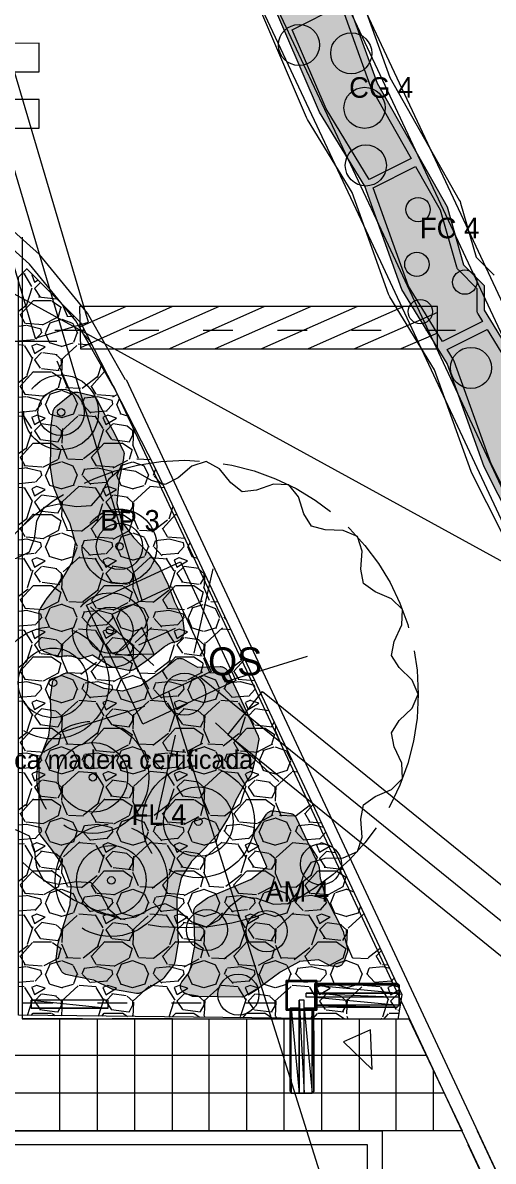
# Model space of a CAD drawing. Header units: metres. Extents: x 1 to 213, y 1 to 147.
# Drawn here: x 90.27 to 95.3, y 90.21 to 102.38 of the extents above; entities that cross this region are included whole.
import ezdxf

# ---------------------------------------------------------------- set-up
doc = ezdxf.new("R2010")
doc.units = ezdxf.units.M
doc.linetypes.add('DASHED', pattern=[1.524, 1.27, -0.254])
doc.layers.get('0').update_dxf_attribs({"lineweight": 0, "plot": 0})
for name, color, linetype, lineweight, plot in [('00-BASE-ARQUITECTURA', 8, 'Continuous', 0, False), ('PJ-ARBOLES', 94, 'Continuous', 0, False), ('PJ-ARBUSTOS', 82, 'Continuous', 0, False), ('PJ-COPA-ADULTA', 8, 'DASHED', 0, False), ('PJ-CUBRESUELOS', 150, 'Continuous', 0, False), ('PJ-ETIQUETAS', 7, 'Continuous', 0, False), ('PJ-GRAVILLA', 42, 'Continuous', 0, False), ('PJ-HERBACEAS', 212, 'Continuous', 0, False), ('PJ-LIMITE-JARDIN', 7, 'Continuous', 0, False), ('PJ-MASAS', 92, 'Continuous', 0, False), ('PJ-MASAS-RELLENO', 92, 'Continuous', 0, False), ('PJ-MOBILIARIO', 34, 'Continuous', 0, False), ('PJ-RIEGO-SECTORES', 5, 'Continuous', 0, False), ('PJ-SECANO', 30, 'Continuous', 0, False)]:
    doc.layers.add(name, color=color, linetype=linetype, lineweight=lineweight, plot=plot)

# ---------------------------------------------------------------- blocks, each defined once
blk = doc.blocks.new('PJ_CG')
blk.add_circle((0, 0), 0.22)
for tag, p, height in [('CODIGO', (0.15, 0.15), 0.2), ('ESPECIE', (0.15, -0.1), 0.15), ('ZONA', (0.15, -0.3), 0.15)]:
    blk.add_attdef(tag, p, '', height=height)
blk = doc.blocks.new('PJ_FC')
blk.add_circle((0, 0), 0.13)
for tag, p, height in [('CODIGO', (0.15, 0.15), 0.2), ('ESPECIE', (0.15, -0.1), 0.15), ('ZONA', (0.15, -0.3), 0.15)]:
    blk.add_attdef(tag, p, '', height=height)
blk = doc.blocks.new('PJ_AM')
blk.add_circle((0, 0), 0.22)
for tag, p, height in [('CODIGO', (0.15, 0.15), 0.2), ('ESPECIE', (0.15, -0.1), 0.15), ('ZONA', (0.15, -0.3), 0.15)]:
    blk.add_attdef(tag, p, '', height=height)
blk = doc.blocks.new('PJ_QS')
for p, q in [((0.1, 0.439), (0.305, 1.341)), ((-0.33, 0.306), (-1.009, 0.934)), ((0.43, 0.133), (1.314, 0.406)), ((-0.43, -0.133), (-1.314, -0.406)), ((0.33, -0.306), (1.009, -0.934)), ((-0.1, -0.439), (-0.305, -1.341))]:
    blk.add_line(p, q)
blk.add_lwpolyline([(2.5, 0), (2.433, 0.15), (2.295, 0.284), (2.212, 0.413), (2.243, 0.564), (2.323, 0.739), (2.331, 0.903), (2.214, 1.019), (2.037, 1.094), (1.913, 1.184), (1.887, 1.336), (1.899, 1.528), (1.848, 1.684), (1.697, 1.75), (1.505, 1.756), (1.356, 1.796), (1.277, 1.928), (1.219, 2.111), (1.114, 2.238), (0.95, 2.245), (0.769, 2.181), (0.616, 2.164), (0.495, 2.259), (0.374, 2.409), (0.231, 2.489), (0.075, 2.436), (-0.071, 2.311), (-0.208, 2.24), (-0.355, 2.285), (-0.521, 2.381), (-0.684, 2.405), (-0.81, 2.299), (-0.901, 2.13), (-1.003, 2.014), (-1.156, 2.003), (-1.346, 2.032), (-1.507, 1.995), (-1.586, 1.851), (-1.61, 1.66), (-1.663, 1.516), (-1.802, 1.45), (-1.989, 1.408), (-2.126, 1.316), (-2.147, 1.153), (-2.101, 0.967), (-2.098, 0.813), (-2.204, 0.701), (-2.364, 0.595), (-2.457, 0.459), (-2.419, 0.3), (-2.308, 0.142), (-2.25, 0), (-2.308, -0.142), (-2.419, -0.3), (-2.457, -0.459), (-2.364, -0.595), (-2.204, -0.701), (-2.098, -0.813), (-2.101, -0.967), (-2.147, -1.153), (-2.126, -1.316), (-1.989, -1.408), (-1.802, -1.45), (-1.663, -1.516), (-1.61, -1.66), (-1.586, -1.851), (-1.507, -1.995), (-1.346, -2.032), (-1.156, -2.003), (-1.003, -2.014), (-0.901, -2.13), (-0.81, -2.299), (-0.684, -2.405), (-0.521, -2.381), (-0.355, -2.285), (-0.208, -2.24), (-0.071, -2.311), (0.075, -2.436), (0.231, -2.489), (0.374, -2.409), (0.495, -2.259), (0.616, -2.164), (0.769, -2.181), (0.95, -2.245), (1.114, -2.238), (1.219, -2.111), (1.277, -1.928), (1.356, -1.796), (1.505, -1.756), (1.697, -1.75), (1.848, -1.684), (1.899, -1.528), (1.887, -1.336), (1.913, -1.184), (2.037, -1.094), (2.214, -1.019), (2.331, -0.903), (2.323, -0.739), (2.243, -0.564), (2.212, -0.413), (2.295, -0.284), (2.433, -0.15), (2.5, 0)], close=True)
blk.add_circle((0, 0), 0.225)
for tag, p, height in [('CODIGO', (0.15, 0.15), 0.2), ('ESPECIE', (0.15, -0.1), 0.15), ('ZONA', (0.15, -0.3), 0.15)]:
    blk.add_attdef(tag, p, '', height=height)
blk = doc.blocks.new('PJ_FL')
for radius in [0.372, 0.04]:
    blk.add_circle((0, 0), radius)
for tag, p, height in [('CODIGO', (0.15, 0.15), 0.2), ('ESPECIE', (0.15, -0.1), 0.15), ('ZONA', (0.15, -0.3), 0.15)]:
    blk.add_attdef(tag, p, '', height=height)
blk = doc.blocks.new('PJ_BP')
for radius in [0.248, 0.04]:
    blk.add_circle((0, 0), radius)
for tag, p, height in [('CODIGO', (0.15, 0.15), 0.2), ('ESPECIE', (0.15, -0.1), 0.15), ('ZONA', (0.15, -0.3), 0.15)]:
    blk.add_attdef(tag, p, '', height=height)

msp = doc.modelspace()

# ---------------------------------------------------------------- hatches: boundary and pattern name
at = {"layer": 'PJ-GRAVILLA'}
h = msp.add_hatch(dxfattribs=at)
h.set_pattern_fill('GRAVEL', scale=0.03)
h.paths.add_polyline_path([(90.399, 107.685), (91.413, 106.759), (92.031, 105.966), (93.089, 104.069), (93.177, 103.628), (93.662, 102.835), (94.059, 101.732), (94.809, 100.409), (94.985, 99.792), (95.206, 99.571), (95.206, 99.307), (95.691, 98.513), (96.97, 95.559), (97.234, 95.206), (97.234, 94.985), (98.381, 92.781), (98.998, 91.237), (99.66, 90.002), (99.66, 89.782), (99.924, 89.473), (100.012, 89.076), (99.704, 88.768), (99.263, 88.988), (99.263, 89.209), (98.381, 90.84), (98.381, 91.105), (97.896, 91.899), (97.499, 92.957), (96.837, 94.192), (96.837, 94.412), (95.206, 97.631), (94.809, 98.734), (94.324, 99.527), (93.927, 100.63), (93.442, 101.424), (92.516, 103.584), (91.943, 104.158), (91.546, 104.29), (91.193, 104.643), (90.928, 104.687), (90.355, 105.084), (90.399, 107.685)])
h = msp.add_hatch(dxfattribs=at)
h.set_pattern_fill('GRAVEL', scale=0.03)
h.paths.add_polyline_path([(90.311, 99.748), (90.884, 99.175), (91.678, 97.631), (94.324, 91.987), (94.28, 91.722), (90.223, 91.766), (90.223, 99.66), (90.311, 99.748)])
at = {"layer": 'PJ-MASAS-RELLENO'}
for points in [[(93.984, 101.705), (93.987, 101.699), (93.99, 101.693), (94.423, 100.929), (93.976, 100.703), (93.513, 101.46), (93.152, 102.303), (93.674, 102.567), (93.984, 101.705)], [(94.735, 100.378), (94.908, 99.77), (94.911, 99.762), (94.914, 99.755), (94.919, 99.748), (94.923, 99.741), (94.929, 99.735), (95.126, 99.538), (95.126, 99.307), (95.126, 99.3), (95.127, 99.292), (95.129, 99.285), (95.131, 99.278), (95.134, 99.272), (95.138, 99.265), (95.186, 99.186), (94.759, 98.969), (94.396, 99.562), (94.018, 100.612), (94.472, 100.842), (94.735, 100.378)], [(95.62, 98.476), (96.046, 97.491), (95.505, 97.218), (95.279, 97.663), (94.884, 98.761), (94.881, 98.768), (94.877, 98.775), (94.811, 98.884), (95.239, 99.1), (95.62, 98.476)], [(90.443, 96.072), (90.443, 96.08), (90.444, 96.088), (90.446, 96.095), (90.449, 96.103), (90.452, 96.11), (90.456, 96.116), (90.515, 96.206), (90.519, 96.212), (90.678, 96.41), (90.681, 96.414), (90.799, 96.613), (90.8, 96.615), (90.8, 96.617), (90.831, 96.816), (90.831, 96.818), (90.83, 96.82), (90.774, 97.019), (90.774, 97.021), (90.773, 97.023), (90.676, 97.222), (90.674, 97.227), (90.598, 97.419), (90.595, 97.427), (90.593, 97.436), (90.564, 97.623), (90.563, 97.63), (90.563, 97.638), (90.569, 97.833), (90.569, 97.834), (90.568, 98.031), (90.569, 98.042), (90.593, 98.223), (90.594, 98.23), (90.596, 98.237), (90.599, 98.244), (90.602, 98.251), (90.606, 98.257), (90.611, 98.263), (90.616, 98.269), (90.622, 98.274), (90.789, 98.412), (90.796, 98.416), (90.803, 98.421), (90.81, 98.424), (90.818, 98.427), (90.826, 98.428), (90.834, 98.429), (90.842, 98.43), (90.85, 98.429), (90.858, 98.428), (91.007, 98.393), (91.015, 98.391), (91.022, 98.388), (91.029, 98.385), (91.035, 98.38), (91.041, 98.376), (91.047, 98.37), (91.052, 98.365), (91.056, 98.358), (91.06, 98.352), (91.342, 97.804), (91.345, 97.797), (91.348, 97.789), (91.35, 97.782), (91.351, 97.774), (91.351, 97.766), (91.35, 97.758), (91.347, 97.728), (91.346, 97.721), (91.296, 97.473), (91.295, 97.469), (91.274, 97.24), (91.274, 97.238), (91.274, 97.237), (91.328, 97.042), (91.329, 97.04), (91.33, 97.038), (91.451, 96.876), (91.455, 96.872), (91.6, 96.723), (91.606, 96.716), (91.727, 96.563), (91.732, 96.556), (91.736, 96.548), (91.82, 96.377), (91.823, 96.37), (91.892, 96.185), (91.894, 96.181), (91.967, 96.037), (91.97, 96.031), (91.973, 96.024), (91.974, 96.018), (91.976, 96.011), (91.993, 95.873), (91.994, 95.865), (91.993, 95.857), (91.992, 95.849), (91.991, 95.841), (91.988, 95.833), (91.985, 95.826), (91.981, 95.819), (91.976, 95.813), (91.957, 95.788), (91.951, 95.782), (91.945, 95.777), (91.939, 95.772), (91.932, 95.768), (91.924, 95.764), (91.917, 95.762), (91.909, 95.76), (91.892, 95.757), (91.89, 95.756), (91.884, 95.755), (91.882, 95.754), (91.867, 95.75), (91.865, 95.75), (91.86, 95.748), (91.858, 95.747), (91.843, 95.741), (91.841, 95.74), (91.836, 95.738), (91.834, 95.737), (91.82, 95.73), (91.819, 95.729), (91.813, 95.726), (91.812, 95.725), (91.799, 95.716), (91.797, 95.715), (91.792, 95.711), (91.791, 95.711), (91.785, 95.706), (91.784, 95.705), (91.632, 95.584), (91.628, 95.581), (91.467, 95.468), (91.46, 95.463), (91.453, 95.46), (91.445, 95.457), (91.438, 95.455), (91.43, 95.453), (91.422, 95.451), (91.414, 95.451), (91.406, 95.452), (91.398, 95.453), (91.229, 95.489), (91.222, 95.491), (91.216, 95.493), (91.21, 95.496), (91.203, 95.499), (91.013, 95.618), (91.012, 95.618), (91.01, 95.618), (90.911, 95.583), (90.904, 95.581), (90.897, 95.579), (90.889, 95.578), (90.882, 95.578), (90.874, 95.579), (90.867, 95.58), (90.86, 95.582), (90.853, 95.585), (90.848, 95.586), (90.848, 95.587), (90.84, 95.59), (90.839, 95.59), (90.834, 95.592), (90.832, 95.593), (90.817, 95.598), (90.815, 95.598), (90.809, 95.6), (90.808, 95.6), (90.792, 95.603), (90.791, 95.604), (90.785, 95.605), (90.783, 95.605), (90.767, 95.607), (90.766, 95.607), (90.76, 95.607), (90.758, 95.607), (90.742, 95.608), (90.74, 95.608), (90.735, 95.607), (90.733, 95.607), (90.717, 95.606), (90.715, 95.606), (90.709, 95.605), (90.708, 95.605), (90.692, 95.602), (90.69, 95.602), (90.685, 95.601), (90.683, 95.6), (90.681, 95.6), (90.674, 95.598), (90.666, 95.597), (90.659, 95.597), (90.651, 95.597), (90.644, 95.598), (90.637, 95.6), (90.63, 95.602), (90.493, 95.657), (90.486, 95.661), (90.479, 95.665), (90.473, 95.669), (90.467, 95.674), (90.461, 95.68), (90.457, 95.687), (90.452, 95.693), (90.449, 95.701), (90.446, 95.708), (90.444, 95.716), (90.443, 95.724), (90.443, 95.731), (90.443, 96.072)], [(90.786, 93.149), (90.786, 93.151), (90.713, 93.349), (90.712, 93.35), (90.711, 93.352), (90.568, 93.551), (90.567, 93.552), (90.46, 93.689), (90.455, 93.696), (90.452, 93.702), (90.449, 93.709), (90.446, 93.716), (90.444, 93.724), (90.443, 93.731), (90.443, 93.739), (90.443, 94.486), (90.443, 94.493), (90.444, 94.5), (90.446, 94.508), (90.448, 94.515), (90.451, 94.522), (90.469, 94.557), (90.471, 94.561), (90.545, 94.758), (90.546, 94.76), (90.546, 94.762), (90.571, 94.96), (90.571, 94.961), (90.571, 94.963), (90.563, 95.156), (90.563, 95.163), (90.564, 95.169), (90.584, 95.317), (90.585, 95.324), (90.587, 95.332), (90.59, 95.339), (90.593, 95.346), (90.598, 95.353), (90.602, 95.359), (90.608, 95.364), (90.614, 95.369), (90.62, 95.374), (90.627, 95.378), (90.709, 95.419), (90.716, 95.422), (90.724, 95.425), (90.731, 95.427), (90.739, 95.428), (90.747, 95.428), (90.755, 95.427), (90.762, 95.426), (90.77, 95.424), (90.777, 95.421), (90.933, 95.354), (90.934, 95.354), (91.133, 95.265), (91.135, 95.264), (91.137, 95.264), (91.335, 95.234), (91.336, 95.234), (91.338, 95.235), (91.535, 95.297), (91.537, 95.297), (91.539, 95.298), (91.737, 95.437), (91.739, 95.439), (91.897, 95.565), (91.903, 95.57), (91.91, 95.574), (91.917, 95.577), (91.925, 95.58), (91.932, 95.581), (91.94, 95.582), (91.948, 95.583), (91.956, 95.582), (91.964, 95.581), (91.971, 95.579), (91.979, 95.576), (91.986, 95.573), (92.137, 95.489), (92.139, 95.488), (92.141, 95.488), (92.38, 95.494), (92.388, 95.494), (92.396, 95.493), (92.404, 95.491), (92.411, 95.489), (92.418, 95.486), (92.425, 95.482), (92.43, 95.479), (92.436, 95.474), (92.442, 95.469), (92.447, 95.464), (92.452, 95.458), (92.456, 95.452), (92.46, 95.445), (92.785, 94.751), (92.788, 94.743), (92.791, 94.735), (92.792, 94.727), (92.793, 94.718), (92.793, 94.71), (92.791, 94.702), (92.758, 94.526), (92.757, 94.524), (92.72, 94.358), (92.718, 94.35), (92.715, 94.343), (92.712, 94.336), (92.707, 94.329), (92.641, 94.237), (92.639, 94.233), (92.545, 94.058), (92.544, 94.055), (92.464, 93.875), (92.458, 93.865), (92.358, 93.706), (92.354, 93.7), (92.349, 93.694), (92.215, 93.552), (92.214, 93.55), (92.071, 93.407), (92.07, 93.405), (92.069, 93.403), (91.962, 93.237), (91.961, 93.235), (91.961, 93.234), (91.916, 93.027), (91.915, 93.024), (91.915, 93.022), (91.92, 92.78), (91.92, 92.779), (91.93, 92.54), (91.929, 92.531), (91.928, 92.522), (91.894, 92.334), (91.892, 92.327), (91.89, 92.32), (91.887, 92.313), (91.883, 92.306), (91.879, 92.3), (91.778, 92.166), (91.774, 92.16), (91.768, 92.155), (91.763, 92.15), (91.757, 92.146), (91.541, 92.011), (91.534, 92.007), (91.526, 92.004), (91.518, 92.002), (91.51, 92), (91.502, 91.999), (91.494, 91.999), (91.486, 92), (91.24, 92.04), (91.232, 92.041), (91.224, 92.044), (91.217, 92.047), (91.029, 92.14), (91.028, 92.141), (91.026, 92.142), (90.831, 92.18), (90.828, 92.18), (90.729, 92.203), (90.722, 92.205), (90.715, 92.208), (90.708, 92.211), (90.702, 92.215), (90.696, 92.22), (90.69, 92.225), (90.685, 92.231), (90.681, 92.237), (90.677, 92.243), (90.635, 92.321), (90.631, 92.329), (90.629, 92.336), (90.627, 92.344), (90.626, 92.352), (90.625, 92.361), (90.626, 92.369), (90.647, 92.538), (90.648, 92.545), (90.65, 92.552), (90.711, 92.746), (90.711, 92.746), (90.775, 92.946), (90.776, 92.948), (90.776, 92.949), (90.786, 93.147), (90.786, 93.149)], [(92.003, 92.002), (91.996, 92.005), (91.989, 92.01), (91.983, 92.014), (91.977, 92.02), (91.972, 92.026), (91.967, 92.033), (91.963, 92.04), (91.96, 92.047), (91.958, 92.055), (91.956, 92.062), (91.955, 92.07), (91.955, 92.078), (91.956, 92.086), (91.957, 92.094), (91.96, 92.102), (91.963, 92.109), (91.967, 92.116), (91.971, 92.123), (92.023, 92.192), (92.023, 92.193), (92.028, 92.199), (92.028, 92.2), (92.032, 92.205), (92.033, 92.206), (92.04, 92.219), (92.041, 92.22), (92.044, 92.225), (92.045, 92.227), (92.051, 92.24), (92.052, 92.242), (92.054, 92.247), (92.055, 92.248), (92.06, 92.262), (92.061, 92.264), (92.063, 92.269), (92.063, 92.271), (92.067, 92.285), (92.068, 92.287), (92.069, 92.293), (92.069, 92.294), (92.071, 92.301), (92.071, 92.302), (92.105, 92.489), (92.105, 92.49), (92.107, 92.499), (92.107, 92.5), (92.108, 92.507), (92.108, 92.509), (92.109, 92.527), (92.109, 92.529), (92.11, 92.536), (92.11, 92.538), (92.109, 92.546), (92.109, 92.548), (92.1, 92.784), (92.1, 92.786), (92.098, 92.872), (92.098, 92.88), (92.099, 92.887), (92.101, 92.895), (92.103, 92.902), (92.106, 92.909), (92.11, 92.916), (92.115, 92.922), (92.12, 92.928), (92.125, 92.933), (92.131, 92.938), (92.244, 93.021), (92.252, 93.025), (92.26, 93.029), (92.478, 93.123), (92.479, 93.123), (92.705, 93.218), (92.706, 93.218), (92.708, 93.219), (92.877, 93.35), (92.879, 93.351), (92.878, 93.353), (92.749, 93.658), (92.746, 93.666), (92.744, 93.674), (92.743, 93.681), (92.742, 93.689), (92.743, 93.697), (92.744, 93.705), (92.746, 93.713), (92.748, 93.72), (92.752, 93.727), (92.756, 93.734), (92.877, 93.917), (92.882, 93.923), (92.887, 93.929), (92.893, 93.934), (92.899, 93.939), (92.905, 93.943), (92.912, 93.946), (92.919, 93.949), (92.926, 93.951), (92.934, 93.952), (92.942, 93.953), (92.949, 93.953), (92.957, 93.952), (93.135, 93.923), (93.142, 93.921), (93.15, 93.919), (93.157, 93.916), (93.164, 93.912), (93.17, 93.908), (93.176, 93.903), (93.182, 93.897), (93.187, 93.891), (93.191, 93.885), (93.194, 93.878), (93.432, 93.372), (93.435, 93.363), (93.437, 93.355), (93.439, 93.346), (93.451, 93.223), (93.452, 93.221), (93.452, 93.22), (93.512, 93.024), (93.512, 93.023), (93.513, 93.021), (93.607, 92.84), (93.608, 92.839), (93.695, 92.664), (93.699, 92.655), (93.701, 92.646), (93.741, 92.474), (93.742, 92.466), (93.743, 92.458), (93.743, 92.45), (93.742, 92.442), (93.74, 92.434), (93.737, 92.426), (93.702, 92.336), (93.699, 92.329), (93.694, 92.322), (93.69, 92.315), (93.684, 92.309), (93.678, 92.303), (93.672, 92.299), (93.665, 92.294), (93.657, 92.291), (93.65, 92.288), (93.642, 92.287), (93.634, 92.285), (93.626, 92.285), (93.617, 92.286), (93.577, 92.291), (93.568, 92.293), (93.56, 92.295), (93.552, 92.299), (93.435, 92.357), (93.433, 92.357), (93.432, 92.357), (93.229, 92.34), (93.227, 92.339), (93.225, 92.338), (93.023, 92.228), (93.018, 92.224), (92.815, 92.072), (92.809, 92.068), (92.652, 91.972), (92.646, 91.969), (92.639, 91.966), (92.632, 91.963), (92.625, 91.962), (92.617, 91.961), (92.61, 91.96), (92.1, 91.966), (92.092, 91.966), (92.084, 91.968), (92.077, 91.97), (92.069, 91.973), (92.003, 92.002)]]:
    msp.add_hatch(color=7, dxfattribs=at).paths.add_polyline_path(points)

# ---------------------------------------------------------------- linework, layer by layer
at = {"layer": '00-BASE-ARQUITECTURA'}
for points in [[(88.134, 107.685), (91.542, 96.202)], [(62.099, 92.064), (62.099, 102.097), (64.682, 105.092), (90.389, 105.092), (92.389, 103.812), (94.051, 100.277)], [(62.248, 92.064), (62.248, 102.044), (64.756, 104.934), (90.336, 104.934), (92.273, 103.706), (93.913, 100.214)], [(95.014, 100.214), (93.013, 104.479)], [(94.876, 100.15), (92.876, 104.415)], [(91.367, 98.561), (90.959, 99.274), (90.448, 99.901), (89.85, 100.433), (89.176, 100.861), (88.44, 101.178), (87.657, 101.374), (86.838, 101.441)], [(91.232, 98.498), (90.836, 99.19), (90.341, 99.798), (89.76, 100.314), (89.107, 100.73), (88.393, 101.037), (87.632, 101.228), (86.838, 101.293)], [(104.581, 91.821), (104.348, 91.715), (88.769, 100.245)], [(93.913, 100.214), (99.205, 88.911)], [(94.051, 100.277), (99.332, 88.985)], [(100.104, 89.355), (95.014, 100.214)], [(90.262, 100.087), (90.262, 91.726), (94.4, 91.726), (94.971, 90.53), (68.259, 90.53), (68.259, 90.784), (67.052, 90.784), (67.063, 92.128), (71.064, 92.128)], [(99.967, 89.292), (94.876, 100.15)], [(91.373, 99.346), (90.876, 99.123)], [(91.87, 99.346), (90.886, 98.901)], [(92.368, 99.346), (91.341, 98.891)], [(92.855, 99.346), (91.839, 98.891)], [(93.352, 99.346), (92.325, 98.891)], [(93.849, 99.346), (92.823, 98.891)], [(94.347, 99.346), (93.32, 98.891)], [(94.707, 99.282), (93.818, 98.891)], [(90.177, 98.975), (90.632, 98.975)], [(90.611, 99.092), (90.928, 99.092)], [(91.405, 99.092), (91.722, 99.092)], [(92.198, 99.092), (92.516, 99.092)], [(92.992, 99.092), (93.31, 99.092)], [(93.786, 99.092), (94.103, 99.092)], [(94.707, 99.06), (94.315, 98.891)], [(94.58, 99.092), (94.897, 99.092)], [(90.632, 98.764), (90.78, 98.414)], [(91.235, 98.499), (96.442, 87.376)], [(91.373, 98.563), (96.58, 87.439)], [(91.257, 95.62), (91.669, 95.631), (91.542, 95.917), (91.257, 95.62)], [(91.511, 95.726), (91.902, 95.906)], [(106.116, 84.085), (92.156, 95.388)], [(91.828, 95.229), (93.68, 89.344)], [(97.3, 90.847), (92.463, 94.763), (92.833, 95.229), (97.67, 91.313)], [(94.273, 92.107), (94.273, 92.107), (93.394, 92.107), (94.273, 92.107), (93.394, 92.107), (93.627, 92.107), (94.273, 92.107)], [(94.273, 92.107), (93.394, 92.107), (94.294, 92.086), (94.273, 92.107)], [(93.394, 92.107), (94.294, 92.086), (93.394, 92.086), (93.394, 92.107)], [(94.294, 92.086), (93.394, 92.086), (94.294, 92.001), (94.294, 92.086)], [(93.394, 92.086), (94.294, 92.001), (93.394, 92.001), (93.394, 92.086)], [(93.627, 92.107), (94.273, 92.107), (94.294, 92.086), (94.294, 91.874), (94.273, 91.853), (93.627, 91.853)], [(91.182, 91.927), (90.357, 91.927), (91.182, 91.842), (91.182, 91.927)], [(90.357, 91.927), (91.182, 91.842), (90.357, 91.842), (90.357, 91.927)], [(93.225, 90.932), (93.225, 91.927), (93.278, 90.932), (93.225, 90.932)], [(93.225, 91.927), (93.278, 90.932), (93.278, 91.927), (93.225, 91.927)], [(94.294, 92.001), (93.299, 92.001), (94.294, 91.959), (94.294, 92.001)], [(93.299, 92.001), (94.294, 91.959), (93.299, 91.959), (93.299, 92.001)], [(94.294, 92.001), (93.394, 92.001), (94.294, 92.001)], [(93.394, 92.001), (94.294, 92.001), (93.394, 92.001)], [(94.294, 91.959), (93.394, 91.959), (94.294, 91.874), (94.294, 91.959)], [(93.394, 91.959), (94.294, 91.874), (93.394, 91.874), (93.394, 91.959)], [(90.59, 91.895), (90.272, 91.895)], [(91.182, 91.842), (90.357, 91.842)], [(91.384, 91.895), (91.066, 91.895)], [(92.177, 91.895), (91.86, 91.895)], [(92.971, 91.895), (92.654, 91.895)], [(93.13, 90.953), (93.13, 90.953), (93.13, 91.842), (93.13, 90.953), (93.13, 91.842), (93.13, 91.599), (93.13, 90.953)], [(93.13, 90.953), (93.13, 91.842), (93.14, 90.932), (93.13, 90.953)], [(93.13, 91.842), (93.14, 90.932), (93.14, 91.842), (93.13, 91.842)], [(93.14, 90.932), (93.14, 91.842), (93.225, 90.932), (93.14, 90.932)], [(93.14, 91.842), (93.225, 90.932), (93.225, 91.842), (93.14, 91.842)], [(93.225, 90.932), (93.225, 91.842), (93.225, 90.932)], [(93.225, 91.842), (93.225, 90.932), (93.225, 91.842)], [(93.278, 90.932), (93.278, 91.842), (93.363, 90.932), (93.278, 90.932)], [(93.278, 91.842), (93.363, 90.932), (93.363, 91.842), (93.278, 91.842)], [(93.363, 90.932), (93.363, 91.842), (93.384, 90.953), (93.363, 90.932)], [(93.363, 91.842), (93.384, 90.953), (93.384, 91.842), (93.363, 91.842)], [(94.294, 91.874), (93.394, 91.874), (94.273, 91.853), (94.294, 91.874)], [(93.394, 91.874), (94.273, 91.853), (93.394, 91.853), (93.394, 91.874)], [(93.627, 91.853), (94.273, 91.853), (93.627, 91.853)], [(90.907, 91.726), (90.262, 91.726)], [(90.664, 90.53), (90.664, 91.726)], [(91.066, 90.53), (91.066, 91.726)], [(91.87, 91.726), (91.225, 91.726)], [(91.468, 90.53), (91.468, 91.726)], [(91.87, 90.53), (91.87, 91.726)], [(92.262, 90.53), (92.262, 91.726)], [(92.664, 90.53), (92.664, 91.726)], [(93.066, 90.53), (93.066, 91.726)], [(93.468, 90.53), (93.468, 91.726)], [(93.871, 90.53), (93.871, 91.726)], [(94.262, 90.53), (94.262, 91.726)], [(93.13, 91.599), (93.13, 90.953), (93.14, 90.932), (93.363, 90.932), (93.384, 90.953), (93.384, 91.599)], [(93.384, 91.599), (93.384, 90.953), (93.384, 91.599)], [(94.008, 91.186), (93.987, 91.609), (93.701, 91.482), (94.008, 91.186)], [(94.59, 91.334), (67.063, 91.334)], [(94.664, 90.53), (94.664, 91.175)], [(94.781, 90.932), (67.052, 90.932)], [(79.34, 90.53), (94.114, 90.53), (94.114, 85.884)], [(95.13, 90.53), (96.548, 87.503)], [(93.955, 85.884), (93.955, 90.382), (79.34, 90.382)], [(96.411, 87.439), (95.035, 90.382)]]:
    msp.add_lwpolyline(points, dxfattribs=at)
for points in [[(90.971, 99.176), (89.193, 105.177), (88.621, 105.008), (90.399, 99.007)], [(89.341, 102.15), (89.341, 101.854), (90.442, 101.854), (90.442, 102.161)], [(89.341, 101.558), (89.341, 101.251), (90.442, 101.251), (90.442, 101.558)], [(94.707, 99.346), (90.876, 99.346), (90.886, 98.891), (94.707, 98.891)], [(90.95, 96.15), (91.955, 96.615), (92.548, 95.345), (91.553, 94.88)], [(91.225, 96.054), (91.86, 96.351), (92.283, 95.44), (91.648, 95.144)], [(93.087, 92.138), (93.087, 91.821), (93.416, 91.821), (93.416, 92.138)], [(93.087, 92.138), (93.416, 92.138), (93.416, 91.821), (93.087, 91.821)], [(93.098, 92.128), (93.098, 91.832), (93.405, 91.832), (93.405, 92.128)], [(93.098, 92.128), (93.405, 92.128), (93.405, 91.832), (93.098, 91.832)], [(91.182, 91.842), (91.182, 91.927), (90.357, 91.927), (90.357, 91.842)]]:
    msp.add_lwpolyline(points, close=True, dxfattribs=at)
at = {"layer": 'PJ-COPA-ADULTA'}
for centre, radius in [((90.678, 98.213), 0.4), ((92, 95.2), 2.5), ((91.302, 96.779), 0.4), ((91.2, 95.883), 0.4), ((90.591, 95.32), 0.6), ((91.017, 94.31), 0.6), ((92.146, 93.836), 0.6), ((91.215, 93.208), 0.6)]:
    msp.add_circle(centre, radius, dxfattribs=at)
at = {"layer": 'PJ-LIMITE-JARDIN'}
for points in [[(99.263, 89.209), (98.381, 90.84), (98.381, 91.105), (97.896, 91.899), (97.499, 92.957), (96.837, 94.192), (96.837, 94.412), (95.206, 97.631), (94.809, 98.734), (94.324, 99.527), (93.927, 100.63), (93.442, 101.424), (92.516, 103.584)], [(93.662, 102.835), (94.059, 101.732), (94.809, 100.409), (94.985, 99.792), (95.206, 99.571), (95.206, 99.307), (95.691, 98.513), (96.97, 95.559), (97.234, 95.206), (97.234, 94.985), (98.381, 92.781), (98.998, 91.237), (99.66, 90.002)]]:
    msp.add_lwpolyline(points, dxfattribs=at)
msp.add_lwpolyline([(90.311, 99.748), (90.884, 99.175), (91.678, 97.631), (94.324, 91.987), (94.28, 91.722), (90.223, 91.766), (90.223, 99.66), (90.311, 99.748)], close=True, dxfattribs=at)
at = {"layer": 'PJ-MASAS'}
for points in [[(93.984, 101.705), (93.987, 101.699), (93.99, 101.693), (94.423, 100.929), (93.976, 100.703), (93.513, 101.46), (93.152, 102.303), (93.674, 102.567), (93.984, 101.705)], [(94.735, 100.378), (94.908, 99.77), (94.911, 99.762), (94.914, 99.755), (94.919, 99.748), (94.923, 99.741), (94.929, 99.735), (95.126, 99.538), (95.126, 99.307), (95.126, 99.3), (95.127, 99.292), (95.129, 99.285), (95.131, 99.278), (95.134, 99.272), (95.138, 99.265), (95.186, 99.186), (94.759, 98.969), (94.396, 99.562), (94.018, 100.612), (94.472, 100.842), (94.735, 100.378)], [(95.62, 98.476), (96.046, 97.491), (95.505, 97.218), (95.279, 97.663), (94.884, 98.761), (94.881, 98.768), (94.877, 98.775), (94.811, 98.884), (95.239, 99.1), (95.62, 98.476)], [(90.443, 96.072), (90.443, 96.08), (90.444, 96.088), (90.446, 96.095), (90.449, 96.103), (90.452, 96.11), (90.456, 96.116), (90.515, 96.206), (90.519, 96.212), (90.678, 96.41), (90.681, 96.414), (90.799, 96.613), (90.8, 96.615), (90.8, 96.617), (90.831, 96.816), (90.831, 96.818), (90.83, 96.82), (90.774, 97.019), (90.774, 97.021), (90.773, 97.023), (90.676, 97.222), (90.674, 97.227), (90.598, 97.419), (90.595, 97.427), (90.593, 97.436), (90.564, 97.623), (90.563, 97.63), (90.563, 97.638), (90.569, 97.833), (90.569, 97.834), (90.568, 98.031), (90.569, 98.042), (90.593, 98.223), (90.594, 98.23), (90.596, 98.237), (90.599, 98.244), (90.602, 98.251), (90.606, 98.257), (90.611, 98.263), (90.616, 98.269), (90.622, 98.274), (90.789, 98.412), (90.796, 98.416), (90.803, 98.421), (90.81, 98.424), (90.818, 98.427), (90.826, 98.428), (90.834, 98.429), (90.842, 98.43), (90.85, 98.429), (90.858, 98.428), (91.007, 98.393), (91.015, 98.391), (91.022, 98.388), (91.029, 98.385), (91.035, 98.38), (91.041, 98.376), (91.047, 98.37), (91.052, 98.365), (91.056, 98.358), (91.06, 98.352), (91.342, 97.804), (91.345, 97.797), (91.348, 97.789), (91.35, 97.782), (91.351, 97.774), (91.351, 97.766), (91.35, 97.758), (91.347, 97.728), (91.346, 97.721), (91.296, 97.473), (91.295, 97.469), (91.274, 97.24), (91.274, 97.238), (91.274, 97.237), (91.328, 97.042), (91.329, 97.04), (91.33, 97.038), (91.451, 96.876), (91.455, 96.872), (91.6, 96.723), (91.606, 96.716), (91.727, 96.563), (91.732, 96.556), (91.736, 96.548), (91.82, 96.377), (91.823, 96.37), (91.892, 96.185), (91.894, 96.181), (91.967, 96.037), (91.97, 96.031), (91.973, 96.024), (91.974, 96.018), (91.976, 96.011), (91.993, 95.873), (91.994, 95.865), (91.993, 95.857), (91.992, 95.849), (91.991, 95.841), (91.988, 95.833), (91.985, 95.826), (91.981, 95.819), (91.976, 95.813), (91.957, 95.788), (91.951, 95.782), (91.945, 95.777), (91.939, 95.772), (91.932, 95.768), (91.924, 95.764), (91.917, 95.762), (91.909, 95.76), (91.892, 95.757), (91.89, 95.756), (91.884, 95.755), (91.882, 95.754), (91.867, 95.75), (91.865, 95.75), (91.86, 95.748), (91.858, 95.747), (91.843, 95.741), (91.841, 95.74), (91.836, 95.738), (91.834, 95.737), (91.82, 95.73), (91.819, 95.729), (91.813, 95.726), (91.812, 95.725), (91.799, 95.716), (91.797, 95.715), (91.792, 95.711), (91.791, 95.711), (91.785, 95.706), (91.784, 95.705), (91.632, 95.584), (91.628, 95.581), (91.467, 95.468), (91.46, 95.463), (91.453, 95.46), (91.445, 95.457), (91.438, 95.455), (91.43, 95.453), (91.422, 95.451), (91.414, 95.451), (91.406, 95.452), (91.398, 95.453), (91.229, 95.489), (91.222, 95.491), (91.216, 95.493), (91.21, 95.496), (91.203, 95.499), (91.013, 95.618), (91.012, 95.618), (91.01, 95.618), (90.911, 95.583), (90.904, 95.581), (90.897, 95.579), (90.889, 95.578), (90.882, 95.578), (90.874, 95.579), (90.867, 95.58), (90.86, 95.582), (90.853, 95.585), (90.848, 95.586), (90.848, 95.587), (90.84, 95.59), (90.839, 95.59), (90.834, 95.592), (90.832, 95.593), (90.817, 95.598), (90.815, 95.598), (90.809, 95.6), (90.808, 95.6), (90.792, 95.603), (90.791, 95.604), (90.785, 95.605), (90.783, 95.605), (90.767, 95.607), (90.766, 95.607), (90.76, 95.607), (90.758, 95.607), (90.742, 95.608), (90.74, 95.608), (90.735, 95.607), (90.733, 95.607), (90.717, 95.606), (90.715, 95.606), (90.709, 95.605), (90.708, 95.605), (90.692, 95.602), (90.69, 95.602), (90.685, 95.601), (90.683, 95.6), (90.681, 95.6), (90.674, 95.598), (90.666, 95.597), (90.659, 95.597), (90.651, 95.597), (90.644, 95.598), (90.637, 95.6), (90.63, 95.602), (90.493, 95.657), (90.486, 95.661), (90.479, 95.665), (90.473, 95.669), (90.467, 95.674), (90.461, 95.68), (90.457, 95.687), (90.452, 95.693), (90.449, 95.701), (90.446, 95.708), (90.444, 95.716), (90.443, 95.724), (90.443, 95.731), (90.443, 96.072)], [(90.786, 93.149), (90.786, 93.151), (90.713, 93.349), (90.712, 93.35), (90.711, 93.352), (90.568, 93.551), (90.567, 93.552), (90.46, 93.689), (90.455, 93.696), (90.452, 93.702), (90.449, 93.709), (90.446, 93.716), (90.444, 93.724), (90.443, 93.731), (90.443, 93.739), (90.443, 94.486), (90.443, 94.493), (90.444, 94.5), (90.446, 94.508), (90.448, 94.515), (90.451, 94.522), (90.469, 94.557), (90.471, 94.561), (90.545, 94.758), (90.546, 94.76), (90.546, 94.762), (90.571, 94.96), (90.571, 94.961), (90.571, 94.963), (90.563, 95.156), (90.563, 95.163), (90.564, 95.169), (90.584, 95.317), (90.585, 95.324), (90.587, 95.332), (90.59, 95.339), (90.593, 95.346), (90.598, 95.353), (90.602, 95.359), (90.608, 95.364), (90.614, 95.369), (90.62, 95.374), (90.627, 95.378), (90.709, 95.419), (90.716, 95.422), (90.724, 95.425), (90.731, 95.427), (90.739, 95.428), (90.747, 95.428), (90.755, 95.427), (90.762, 95.426), (90.77, 95.424), (90.777, 95.421), (90.933, 95.354), (90.934, 95.354), (91.133, 95.265), (91.135, 95.264), (91.137, 95.264), (91.335, 95.234), (91.336, 95.234), (91.338, 95.235), (91.535, 95.297), (91.537, 95.297), (91.539, 95.298), (91.737, 95.437), (91.739, 95.439), (91.897, 95.565), (91.903, 95.57), (91.91, 95.574), (91.917, 95.577), (91.925, 95.58), (91.932, 95.581), (91.94, 95.582), (91.948, 95.583), (91.956, 95.582), (91.964, 95.581), (91.971, 95.579), (91.979, 95.576), (91.986, 95.573), (92.137, 95.489), (92.139, 95.488), (92.141, 95.488), (92.38, 95.494), (92.388, 95.494), (92.396, 95.493), (92.404, 95.491), (92.411, 95.489), (92.418, 95.486), (92.425, 95.482), (92.43, 95.479), (92.436, 95.474), (92.442, 95.469), (92.447, 95.464), (92.452, 95.458), (92.456, 95.452), (92.46, 95.445), (92.785, 94.751), (92.788, 94.743), (92.791, 94.735), (92.792, 94.727), (92.793, 94.718), (92.793, 94.71), (92.791, 94.702), (92.758, 94.526), (92.757, 94.524), (92.72, 94.358), (92.718, 94.35), (92.715, 94.343), (92.712, 94.336), (92.707, 94.329), (92.641, 94.237), (92.639, 94.233), (92.545, 94.058), (92.544, 94.055), (92.464, 93.875), (92.458, 93.865), (92.358, 93.706), (92.354, 93.7), (92.349, 93.694), (92.215, 93.552), (92.214, 93.55), (92.071, 93.407), (92.07, 93.405), (92.069, 93.403), (91.962, 93.237), (91.961, 93.235), (91.961, 93.234), (91.916, 93.027), (91.915, 93.024), (91.915, 93.022), (91.92, 92.78), (91.92, 92.779), (91.93, 92.54), (91.929, 92.531), (91.928, 92.522), (91.894, 92.334), (91.892, 92.327), (91.89, 92.32), (91.887, 92.313), (91.883, 92.306), (91.879, 92.3), (91.778, 92.166), (91.774, 92.16), (91.768, 92.155), (91.763, 92.15), (91.757, 92.146), (91.541, 92.011), (91.534, 92.007), (91.526, 92.004), (91.518, 92.002), (91.51, 92), (91.502, 91.999), (91.494, 91.999), (91.486, 92), (91.24, 92.04), (91.232, 92.041), (91.224, 92.044), (91.217, 92.047), (91.029, 92.14), (91.028, 92.141), (91.026, 92.142), (90.831, 92.18), (90.828, 92.18), (90.729, 92.203), (90.722, 92.205), (90.715, 92.208), (90.708, 92.211), (90.702, 92.215), (90.696, 92.22), (90.69, 92.225), (90.685, 92.231), (90.681, 92.237), (90.677, 92.243), (90.635, 92.321), (90.631, 92.329), (90.629, 92.336), (90.627, 92.344), (90.626, 92.352), (90.625, 92.361), (90.626, 92.369), (90.647, 92.538), (90.648, 92.545), (90.65, 92.552), (90.711, 92.746), (90.711, 92.746), (90.775, 92.946), (90.776, 92.948), (90.776, 92.949), (90.786, 93.147), (90.786, 93.149)], [(92.003, 92.002), (91.996, 92.005), (91.989, 92.01), (91.983, 92.014), (91.977, 92.02), (91.972, 92.026), (91.967, 92.033), (91.963, 92.04), (91.96, 92.047), (91.958, 92.055), (91.956, 92.062), (91.955, 92.07), (91.955, 92.078), (91.956, 92.086), (91.957, 92.094), (91.96, 92.102), (91.963, 92.109), (91.967, 92.116), (91.971, 92.123), (92.023, 92.192), (92.023, 92.193), (92.028, 92.199), (92.028, 92.2), (92.032, 92.205), (92.033, 92.206), (92.04, 92.219), (92.041, 92.22), (92.044, 92.225), (92.045, 92.227), (92.051, 92.24), (92.052, 92.242), (92.054, 92.247), (92.055, 92.248), (92.06, 92.262), (92.061, 92.264), (92.063, 92.269), (92.063, 92.271), (92.067, 92.285), (92.068, 92.287), (92.069, 92.293), (92.069, 92.294), (92.071, 92.301), (92.071, 92.302), (92.105, 92.489), (92.105, 92.49), (92.107, 92.499), (92.107, 92.5), (92.108, 92.507), (92.108, 92.509), (92.109, 92.527), (92.109, 92.529), (92.11, 92.536), (92.11, 92.538), (92.109, 92.546), (92.109, 92.548), (92.1, 92.784), (92.1, 92.786), (92.098, 92.872), (92.098, 92.88), (92.099, 92.887), (92.101, 92.895), (92.103, 92.902), (92.106, 92.909), (92.11, 92.916), (92.115, 92.922), (92.12, 92.928), (92.125, 92.933), (92.131, 92.938), (92.244, 93.021), (92.252, 93.025), (92.26, 93.029), (92.478, 93.123), (92.479, 93.123), (92.705, 93.218), (92.706, 93.218), (92.708, 93.219), (92.877, 93.35), (92.879, 93.351), (92.878, 93.353), (92.749, 93.658), (92.746, 93.666), (92.744, 93.674), (92.743, 93.681), (92.742, 93.689), (92.743, 93.697), (92.744, 93.705), (92.746, 93.713), (92.748, 93.72), (92.752, 93.727), (92.756, 93.734), (92.877, 93.917), (92.882, 93.923), (92.887, 93.929), (92.893, 93.934), (92.899, 93.939), (92.905, 93.943), (92.912, 93.946), (92.919, 93.949), (92.926, 93.951), (92.934, 93.952), (92.942, 93.953), (92.949, 93.953), (92.957, 93.952), (93.135, 93.923), (93.142, 93.921), (93.15, 93.919), (93.157, 93.916), (93.164, 93.912), (93.17, 93.908), (93.176, 93.903), (93.182, 93.897), (93.187, 93.891), (93.191, 93.885), (93.194, 93.878), (93.432, 93.372), (93.435, 93.363), (93.437, 93.355), (93.439, 93.346), (93.451, 93.223), (93.452, 93.221), (93.452, 93.22), (93.512, 93.024), (93.512, 93.023), (93.513, 93.021), (93.607, 92.84), (93.608, 92.839), (93.695, 92.664), (93.699, 92.655), (93.701, 92.646), (93.741, 92.474), (93.742, 92.466), (93.743, 92.458), (93.743, 92.45), (93.742, 92.442), (93.74, 92.434), (93.737, 92.426), (93.702, 92.336), (93.699, 92.329), (93.694, 92.322), (93.69, 92.315), (93.684, 92.309), (93.678, 92.303), (93.672, 92.299), (93.665, 92.294), (93.657, 92.291), (93.65, 92.288), (93.642, 92.287), (93.634, 92.285), (93.626, 92.285), (93.617, 92.286), (93.577, 92.291), (93.568, 92.293), (93.56, 92.295), (93.552, 92.299), (93.435, 92.357), (93.433, 92.357), (93.432, 92.357), (93.229, 92.34), (93.227, 92.339), (93.225, 92.338), (93.023, 92.228), (93.018, 92.224), (92.815, 92.072), (92.809, 92.068), (92.652, 91.972), (92.646, 91.969), (92.639, 91.966), (92.632, 91.963), (92.625, 91.962), (92.617, 91.961), (92.61, 91.96), (92.1, 91.966), (92.092, 91.966), (92.084, 91.968), (92.077, 91.97), (92.069, 91.973), (92.003, 92.002)]]:
    msp.add_lwpolyline(points, close=True, dxfattribs=at)
at = {"layer": 'PJ-RIEGO-SECTORES'}
msp.add_lwpolyline([(94.324, 91.987), (94.28, 91.722), (90.223, 91.766), (90.223, 99.66), (90.311, 99.748), (90.884, 99.175), (91.678, 97.631), (94.324, 91.987)], close=True, dxfattribs=at)
at = {"layer": 'PJ-SECANO'}
for points in [[(96.687, 94.376), (95.072, 97.563), (95.065, 97.58), (94.673, 98.668), (94.196, 99.449), (94.189, 99.463), (94.183, 99.477), (93.791, 100.565), (93.314, 101.345), (93.304, 101.364), (92.389, 103.499)], [(93.804, 102.885), (94.196, 101.795), (94.939, 100.483), (94.947, 100.467), (94.953, 100.451), (95.119, 99.871), (95.312, 99.678)]]:
    msp.add_lwpolyline(points, dxfattribs=at)

# ---------------------------------------------------------------- block references
at = {"layer": 'PJ-ARBOLES'}
msp.add_blockref('PJ_QS', (92, 95.2), dxfattribs=at)
at = {"layer": 'PJ-ARBUSTOS'}
for name, p in [('PJ_BP', (90.678, 98.213)), ('PJ_BP', (91.302, 96.779)), ('PJ_BP', (91.2, 95.883)), ('PJ_FL', (90.591, 95.32)), ('PJ_FL', (91.017, 94.31)), ('PJ_FL', (92.146, 93.836)), ('PJ_FL', (91.215, 93.208))]:
    msp.add_blockref(name, p, dxfattribs=at)
at = {"layer": 'PJ-CUBRESUELOS'}
for p in [(94.498, 100.381), (94.485, 99.795), (94.998, 99.605), (94.522, 99.29)]:
    msp.add_blockref('PJ_FC', p, dxfattribs=at)
at = {"layer": 'PJ-HERBACEAS'}
for name, p in [('PJ_CG', (93.224, 102.141)), ('PJ_CG', (93.783, 102.052)), ('PJ_CG', (93.925, 101.469)), ('PJ_CG', (93.939, 100.853)), ('PJ_AM', (95.064, 98.688)), ('PJ_AM', (93.458, 93.38)), ('PJ_AM', (92.238, 92.678)), ('PJ_AM', (92.877, 92.665)), ('PJ_AM', (92.575, 91.987))]:
    msp.add_blockref(name, p, dxfattribs=at)

# ---------------------------------------------------------------- texts
at = {"layer": 'PJ-ETIQUETAS'}
for s, height, p in [('CG 4', 0.22, (93.76, 101.577)), ('FC 4', 0.22, (94.517, 100.074)), ('BP 3', 0.22, (91.096, 96.948)), ('QS', 0.3, (92.25, 95.4)), ('FL 4', 0.22, (91.431, 93.802)), ('AM 4', 0.22, (92.861, 92.979))]:
    msp.add_text(s, height=height, dxfattribs=at).set_placement(p)
at = {"layer": 'PJ-MOBILIARIO'}
msp.add_text('Banca madera certificada', height=0.2, dxfattribs=at).set_placement((89.7, 94.4))

doc.saveas('drawing.dxf')
